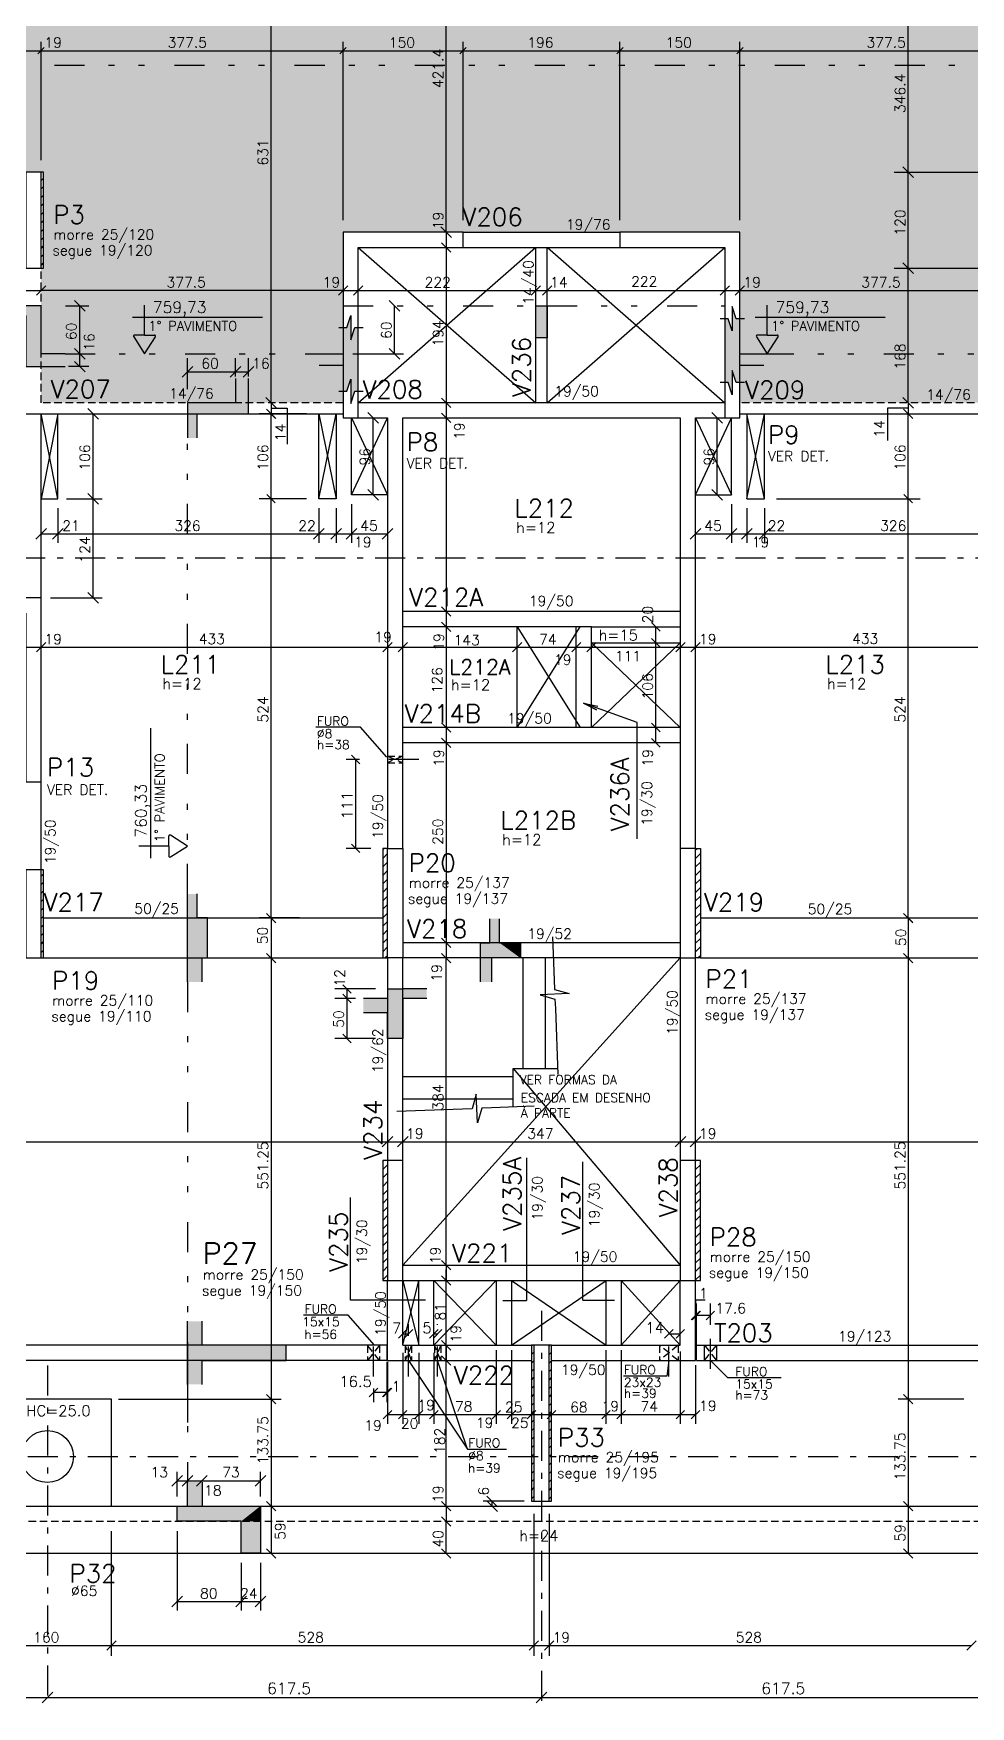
# Model space of a CAD drawing. Extents: x 37249 to 45139, y 0 to 6308.
# Drawn here: x 39263 to 40434, y 2559 to 4650 of the extents above; entities that cross this region are included whole.
import ezdxf

# ---------------------------------------------------------------- set-up
doc = ezdxf.new("R2010")
doc.units = 0
doc.header["$LTSCALE"] = 75
doc.header["$MEASUREMENT"] = 0
for name, pattern in [('ESTILO_TQS_0003', [1, 0.5, -0.2, 0.1, -0.2]), ('ESTILO_TQS_0004', [2, 0.5, -0.4, 0.1, -0.4, 0.1, -0.5]), ('HIDDEN2', [0.1875, 0.125, -0.0625])]:
    doc.linetypes.add(name, pattern=pattern)
doc.layers.get('0').update_dxf_attribs({"color": 3, "linetype": 'CONTINUOUS'})
for name, color, linetype in [('1', 3, 'CONTINUOUS'), ('110', 141, 'CONTINUOUS'), ('200', 1, 'HIDDEN2'), ('204', 1, 'ESTILO_TQS_0003'), ('205', 1, 'ESTILO_TQS_0004'), ('210', 3, 'HIDDEN2'), ('212', 3, 'CONTINUOUS'), ('213', 3, 'CONTINUOUS'), ('216', 3, 'CONTINUOUS'), ('220', 5, 'CONTINUOUS'), ('221', 1, 'CONTINUOUS'), ('222', 6, 'CONTINUOUS'), ('226', 4, 'CONTINUOUS'), ('230', 3, 'CONTINUOUS'), ('231', 1, 'CONTINUOUS'), ('233', 6, 'CONTINUOUS'), ('238', 2, 'CONTINUOUS'), ('249', 1, 'CONTINUOUS'), ('250', 1, 'CONTINUOUS'), ('253', 253, 'CONTINUOUS')]:
    doc.layers.add(name, color=color, linetype=linetype)
doc.styles.get("Standard").update_dxf_attribs({"font": 'ROMANS.SHX'})

# ---------------------------------------------------------------- blocks, each defined once
blk = doc.blocks.new('LINCOR', base_point=(1409650.89484, 444788.130577))
blk.add_lwpolyline([(1409650.89484, 444788.130577), (1409651.228174, 444788.130577), (1409651.39484, 444788.630577), (1409651.39484, 444787.630577), (1409651.561507, 444788.130577), (1409651.89484, 444788.130577)])
blk = doc.blocks.new('_HAA22AC993A-005')
for p, q in [((-1000.232204, 569.54485), (-997.232204, 572.54485)), ((-1000.232204, 558.938249), (-997.232204, 561.938249)), ((-1000.232204, 548.331647), (-997.232204, 551.331647)), ((-1000.232204, 537.725045), (-997.232204, 540.725045)), ((-1000.232204, 527.118443), (-997.232204, 530.118443)), ((-1000.232204, 516.511842), (-997.232204, 519.511842)), ((-1000.232204, 505.90524), (-997.232204, 508.90524)), ((-1000.232204, 495.298638), (-997.232204, 498.298638)), ((-1000.232204, 484.692036), (-997.232204, 487.692036)), ((-1000.232204, 474.085435), (-997.232204, 477.085435)), ((-1000.232204, 463.478833), (-997.232204, 466.478833))]:
    blk.add_line(p, q)
blk = doc.blocks.new('_HAA22AC993A-007')
for p, q in [((-787.732204, -299.828525), (-784.732204, -296.828525)), ((-787.732204, -310.435127), (-784.732204, -307.435127)), ((-787.732204, -321.041728), (-784.732204, -318.041728)), ((-787.732204, -331.64833), (-784.732204, -328.64833)), ((-787.732204, -342.254932), (-784.732204, -339.254932)), ((-787.732204, -352.861534), (-784.732204, -349.861534)), ((-787.732204, -363.468135), (-784.732204, -360.468135)), ((-787.732204, -374.074737), (-784.732204, -371.074737)), ((-787.732204, -384.681339), (-784.732204, -381.681339)), ((-787.732204, -395.28794), (-784.732204, -392.28794))]:
    blk.add_line(p, q)
blk = doc.blocks.new('_HAA22AC993A-009')
for p, q in [((61.767794, -267.036859), (63.684423, -265.12023)), ((61.767794, -277.643461), (67.767794, -271.643461)), ((61.767794, -288.250063), (67.767794, -282.250063)), ((61.767794, -298.856664), (67.767794, -292.856664)), ((61.767794, -309.463266), (67.767794, -303.463266)), ((61.767794, -320.069868), (67.767794, -314.069868)), ((61.767794, -330.67647), (67.767794, -324.67647)), ((61.767794, -341.283071), (67.767794, -335.283071)), ((61.767794, -351.889673), (67.767794, -345.889673)), ((61.767794, -362.496275), (67.767794, -356.496275)), ((61.767794, -373.102876), (67.767794, -367.102876)), ((61.767794, -383.709478), (67.767794, -377.709478)), ((61.767794, -394.31608), (67.767794, -388.31608)), ((64.590177, -402.100298), (67.767794, -398.922682))]:
    blk.add_line(p, q)
blk = doc.blocks.new('_HAA22AC993A-010')
for p, q in [((61.767796, -542.808502), (62.472594, -542.103704)), ((61.767796, -553.415104), (67.767796, -547.415104)), ((61.767796, -564.021705), (67.767796, -558.021705)), ((61.767796, -574.628307), (67.767796, -568.628307)), ((61.767796, -585.234909), (67.767796, -579.234909)), ((61.767796, -595.841511), (67.767796, -589.841511)), ((61.767796, -606.448112), (67.767796, -600.448112)), ((61.767796, -617.054714), (67.767796, -611.054714)), ((61.767796, -627.661316), (67.767796, -621.661316)), ((61.767796, -638.267917), (67.767796, -632.267917)), ((61.767796, -648.874519), (67.767796, -642.874519)), ((61.767796, -659.481121), (67.767796, -653.481121)), ((61.767796, -670.087723), (67.767796, -664.087723)), ((61.767796, -680.694324), (67.767796, -674.694324)), ((61.767796, -691.300926), (67.767796, -685.300926))]:
    blk.add_line(p, q)
blk = doc.blocks.new('_HAA22AC993A-011')
for p, q in [((247.767795, -887.138588), (248.806122, -886.100262)), ((247.767795, -897.74519), (250.767795, -894.74519)), ((247.767795, -908.351792), (250.767795, -905.351792)), ((247.767795, -918.958394), (250.767795, -915.958394)), ((247.767795, -929.564995), (250.767795, -926.564995)), ((247.767795, -940.171597), (250.767795, -937.171597)), ((247.767795, -950.778199), (250.767795, -947.778199)), ((247.767795, -961.384801), (250.767795, -958.384801)), ((247.767795, -971.991402), (250.767795, -968.991402)), ((247.767795, -982.598004), (250.767795, -979.598004)), ((247.767795, -993.204606), (250.767795, -990.204606)), ((247.767795, -1003.811207), (250.767795, -1000.811207)), ((247.767795, -1014.417809), (250.767795, -1011.417809)), ((247.767795, -1025.024411), (250.767795, -1022.024411)), ((247.767795, -1035.631013), (250.767795, -1032.631013)), ((247.767795, -1046.237614), (250.767795, -1043.237614)), ((247.767795, -1056.844216), (250.767795, -1053.844216)), ((247.767795, -1067.450818), (250.767795, -1064.450818)), ((247.767795, -1078.057419), (250.767795, -1075.057419))]:
    blk.add_line(p, q)

msp = doc.modelspace()

# ---------------------------------------------------------------- linework, layer by layer
at = {"layer": '1'}
for p, q in [((39799.5, 4401.1), (39995.5, 4401.1)), ((39799.5, 4382.1), (39995.5, 4382.1)), ((39890.5, 4188.1), (39890.5, 4382.1)), ((39904.5, 4188.1), (39904.5, 4382.1)), ((39890.5, 4188.1), (39668.5, 4188.1)), ((40126.5, 4188.1), (39890.5, 4188.1)), ((39253, 4174.1), (39649.5, 4174.1)), ((39272, 3944.1), (39272, 4174.1)), ((39668.5, 4169.1), (39705, 4169.1)), ((39705, 4169.1), (39705, 3631)), ((39724, 4169.1), (40071, 4169.1)), ((39724, 3631), (39724, 4169.1)), ((40071, 4169.1), (40071, 3631.1)), ((40090, 4169.1), (40126.5, 4169.1)), ((40090, 3631.1), (40090, 4169.1)), ((40145.5, 4174.1), (40542, 4174.1)), ((40071, 3927.1), (39724, 3927.1)), ((39960, 3908.1), (39724, 3908.1)), ((39867, 3782.1), (39867, 3908.1)), ((39941, 3782.1), (39941, 3908.1)), ((39960, 3888.1), (40071, 3888.1)), ((39960, 3782.1), (39724, 3782.1)), ((39960, 3782.1), (39946, 3782.1)), ((40071, 3763.1), (39724, 3763.1)), ((39272, 3604.1), (39272, 3714.1)), ((39275, 3544.1), (39699, 3544.1)), ((40096, 3544.1), (40520, 3544.1)), ((40071, 3513.1), (39724, 3513.1)), ((39275, 3494.1), (39699, 3494.1)), ((39705, 3494.1), (39705, 3241.1)), ((40071, 3494.1), (39724, 3494.1)), ((39724, 3241.1), (39724, 3494.1)), ((40071, 3494.1), (40071, 3241.1)), ((40090, 3241.1), (40090, 3494.1)), ((40096, 3494.1), (40520, 3494.1)), ((39724, 3110.1), (40071, 3110.1)), ((39705, 2991.1), (39705, 3091.1)), ((39724, 3091.1), (40071, 3091.1)), ((39724, 3010.1), (39724, 3091.1)), ((39744, 3010.1), (39744, 3091.1)), ((39763, 3010.1), (39763, 3091.1)), ((39841, 3091.1), (39841, 3010.1)), ((39860, 3091.1), (39860, 3010.1)), ((39978, 3091.1), (39978, 3010.1)), ((39997, 3091.1), (39997, 3010.1)), ((40071, 3010.1), (40071, 3091.1)), ((40090, 2991.1), (40090, 3091.1)), ((39704, 3010.1), (37842, 3010.1)), ((39704, 2991.1), (37842, 2991.1)), ((39704, 3010.1), (39704, 2991.1)), ((39705, 2991.1), (39885, 2991.1)), ((39724, 3010.1), (39885, 3010.1)), ((39910, 3010.1), (40071, 3010.1)), ((39910, 2991.1), (40090, 2991.1)), ((40091, 3010.1), (41933, 3010.1)), ((40091, 2991.1), (40091, 3010.1)), ((40091, 2991.1), (41933, 2991.1)), ((37841, 2809.1), (41954, 2809.1))]:
    msp.add_line(p, q, dxfattribs=at)
at = {"layer": '110'}
for points in [[(37841, 4476.1), (38366.9, 4822.5), (39275, 4476.1)], [(38366.9, 4822.5), (42583.6, 4822.5), (39275, 4476.1)], [(39275, 4476.1), (42583.6, 4822.5), (39275, 4356.1)], [(42583.6, 4822.5), (39649.5, 4401.1), (39275, 4356.1)], [(39649.5, 4401.1), (42583.6, 4822.5), (40520, 4476.1)], [(39649.5, 4401.1), (40520, 4476.1), (40145.5, 4401.1)], [(40145.5, 4401.1), (40520, 4476.1), (40520, 4356.1)], [(39275, 4356.1), (39649.5, 4401.1), (39649.5, 4188.1)], [(40145.5, 4401.1), (40520, 4356.1), (40523, 4188.1)], [(40145.5, 4401.1), (40523, 4188.1), (40145.5, 4188.1)], [(39272, 4356.1), (39275, 4356.1), (39272, 4188.1)], [(39275, 4356.1), (39649.5, 4188.1), (39272, 4188.1)]]:
    msp.add_solid(points, dxfattribs=at)
at = {"layer": '200'}
for p, q in [((39705, 3746.2), (39724, 3738.2)), ((39724, 3746.2), (39705, 3738.2)), ((39695, 3010.1), (39680, 2991.1)), ((39695, 2991.1), (39680.1, 3010.1)), ((39735.2, 3010.1), (39727.2, 2991.1)), ((39735.2, 2991.1), (39727.2, 3010.1)), ((39771.7, 3010.1), (39763.7, 2991.1)), ((39771.7, 2991.1), (39763.7, 3010.1)), ((40068.1, 3010.1), (40045.1, 2991.1)), ((40068.1, 2991.1), (40045.2, 3010.1)), ((40101.1, 2991.1), (40116.1, 3010.1)), ((40101.1, 3010.1), (40116.1, 2991.1))]:
    msp.add_line(p, q, dxfattribs=at)
at = {"layer": '204'}
for p, q in [((37514.8, 3994.1), (42027.2, 3994.1)), ((39897.5, 3053.1), (39897.5, 2558.6)), ((39280, 2984.9), (39280, 2558.6)), ((38280.7, 2871.1), (41524.2, 2871.1))]:
    msp.add_line(p, q, dxfattribs=at)
at = {"layer": '205'}
for p, q in [((38689, 4609.8), (41923.7, 4609.8)), ((39649.5, 4309.1), (39890.5, 4309.1)), ((39904.5, 4309.1), (40126.5, 4309.1)), ((39302, 4249.1), (39649.5, 4249.1)), ((40175.5, 4249.1), (40493, 4249.1)), ((39455.2, 3574.1), (39455.2, 4144.1)), ((39744, 3742.2), (39685, 3742.2)), ((39455.2, 3464.1), (39455.2, 2839.1)), ((39687.5, 2971.1), (39687.5, 3030.1)), ((39731.2, 2971.1), (39731.2, 3016.9)), ((39767.7, 2971.1), (39767.7, 3030.1)), ((40056.7, 2971.1), (40056.7, 3030.1)), ((40108.6, 2980.6), (40108.6, 3020.6)), ((40101.1, 2991.1), (40101.1, 3010.1)), ((40116.1, 3010.1), (40116.1, 2991.1))]:
    msp.add_line(p, q, dxfattribs=at)
at = {"layer": '210'}
for p, q in [((39272, 4188.1), (39272, 4356.1)), ((39649.5, 4188.1), (39272, 4188.1)), ((40523, 4188.1), (40145.5, 4188.1)), ((39705, 3746.2), (39724, 3746.2)), ((39705, 3738.2), (39724, 3738.2)), ((39680, 3010.1), (39680, 2991.1)), ((39695, 3010.1), (39695, 2991.1)), ((39727.2, 3010.1), (39727.2, 2991.1)), ((39735.2, 3010.1), (39735.2, 2991.1)), ((39763.7, 3010.1), (39763.7, 2991.1)), ((39771.7, 3010.1), (39771.7, 2991.1)), ((40045.1, 3010.1), (40045.1, 2991.1)), ((40068.1, 3010.1), (40068.1, 2991.1)), ((37822, 2790.1), (41954, 2790.1))]:
    msp.add_line(p, q, dxfattribs=at)
at = {"layer": '216'}
for p, q in [((39268, 4624), (39276, 4631.9)), ((39645.5, 4624), (39653.5, 4631.9)), ((39795.5, 4624), (39803.5, 4631.9)), ((39991.5, 4624), (39999.5, 4631.9)), ((40141.5, 4624), (40149.5, 4631.9)), ((40362.5, 4469.4), (40349.2, 4482.7)), ((39785.1, 4394.4), (39771.8, 4407.7)), ((39772.6, 4387.9), (39784.3, 4376.2)), ((40362.5, 4349.4), (40349.2, 4362.7)), ((39266.2, 4322.5), (39277.9, 4334.2)), ((39643.7, 4322.5), (39655.4, 4334.2)), ((39662.7, 4322.5), (39674.4, 4334.2)), ((39884.7, 4322.5), (39896.4, 4334.2)), ((39898.7, 4322.5), (39910.4, 4334.2)), ((40120.7, 4322.5), (40132.4, 4334.2)), ((40139.7, 4322.5), (40151.4, 4334.2)), ((39327.2, 4302.5), (39314, 4315.7)), ((39720.5, 4302.5), (39707.2, 4315.7)), ((39327.2, 4242.5), (39314, 4255.7)), ((39720.5, 4242.5), (39707.2, 4255.7)), ((39327.2, 4226.5), (39314, 4239.7)), ((39448.5, 4219.9), (39461.8, 4233.1)), ((39508.5, 4219.9), (39521.8, 4233.1)), ((39524.5, 4219.9), (39537.8, 4233.1)), ((39566.1, 4181.4), (39552.9, 4194.7)), ((39772.6, 4193.9), (39784.3, 4182.2)), ((40362.5, 4181.4), (40349.2, 4194.7)), ((39343.7, 4167.4), (39330.4, 4180.7)), ((39553.7, 4179.9), (39565.3, 4168.2)), ((39564.8, 4168.7), (39554.2, 4179.4)), ((39693.7, 4162.4), (39680.4, 4175.7)), ((39772.6, 4174.9), (39784.3, 4163.2)), ((40123.7, 4162.4), (40110.4, 4175.7)), ((40350, 4179.9), (40361.7, 4168.2)), ((40361.1, 4168.7), (40350.5, 4179.4)), ((39693.7, 4066.4), (39680.4, 4079.7)), ((40123.7, 4066.4), (40110.4, 4079.7)), ((39343.7, 4061.4), (39330.4, 4074.7)), ((39564.8, 4062.8), (39554.2, 4073.4)), ((39564.8, 4062.8), (39554.2, 4073.4)), ((40361.1, 4062.8), (40350.5, 4073.4)), ((40361.1, 4062.8), (40350.5, 4073.4)), ((39265.4, 4017.4), (39278.7, 4030.7)), ((39286.4, 4017.4), (39299.7, 4030.7)), ((39612.4, 4017.4), (39625.7, 4030.7)), ((39634.4, 4017.4), (39647.7, 4030.7)), ((39653.4, 4017.4), (39666.7, 4030.7)), ((39698.4, 4017.4), (39711.7, 4030.7)), ((40083.4, 4017.4), (40096.7, 4030.7)), ((40128.4, 4017.4), (40141.7, 4030.7)), ((40147.4, 4017.4), (40160.7, 4030.7)), ((40169.4, 4017.4), (40182.7, 4030.7)), ((39343.7, 3937.4), (39330.4, 3950.7)), ((39772.6, 3932.9), (39784.3, 3921.2)), ((39772.6, 3913.9), (39784.3, 3902.2)), ((40045.6, 3902.7), (40035, 3913.4)), ((40045.6, 3882.7), (40035, 3893.4)), ((40045.6, 3882.7), (40035, 3893.4)), ((39266.2, 3876.6), (39277.9, 3888.2)), ((39699.2, 3876.6), (39710.9, 3888.2)), ((39718.2, 3876.6), (39729.9, 3888.2)), ((39861.2, 3876.6), (39872.9, 3888.2)), ((39935.2, 3876.6), (39946.8, 3888.2)), ((39954.2, 3876.6), (39965.8, 3888.2)), ((40065.2, 3876.6), (40076.9, 3888.2)), ((40084.2, 3876.6), (40095.9, 3888.2)), ((39772.6, 3787.9), (39784.3, 3776.2)), ((40045.6, 3776.7), (40035, 3787.4)), ((40045.6, 3776.7), (40035, 3787.4)), ((39772.6, 3768.9), (39784.3, 3757.2)), ((40045.6, 3757.7), (40035, 3768.4)), ((39670.6, 3736.9), (39660, 3747.5)), ((39670.6, 3625.8), (39660, 3636.4)), ((39553.7, 3549.9), (39565.3, 3538.2)), ((39564.8, 3538.8), (39554.2, 3549.4)), ((40350, 3549.9), (40361.7, 3538.2)), ((40361.1, 3538.8), (40350.5, 3549.4)), ((39772.6, 3518.9), (39784.3, 3507.2)), ((39553.7, 3499.9), (39565.3, 3488.2)), ((39772.6, 3499.9), (39784.3, 3488.2)), ((40350, 3499.9), (40361.7, 3488.2)), ((39649, 3460.7), (39659.6, 3450.1)), ((39649, 3448.7), (39659.6, 3438.1)), ((39649, 3448.7), (39659.6, 3438.1)), ((39649, 3398.7), (39659.6, 3388.1)), ((39698.4, 3257.9), (39711.7, 3271.1)), ((39717.4, 3257.9), (39730.7, 3271.1)), ((40064.4, 3257.9), (40077.7, 3271.1)), ((40083.4, 3257.9), (40096.7, 3271.1)), ((39772.6, 3115.9), (39784.3, 3104.2)), ((39772.6, 3096.9), (39784.3, 3085.2)), ((40084.7, 3042.1), (40095.3, 3052.7)), ((40085.7, 3042.1), (40096.3, 3052.7)), ((40096.3, 3052.7), (40085.7, 3042.1)), ((40113.9, 3052.7), (40103.3, 3042.1)), ((39718.7, 3019.1), (39729.3, 3029.7)), ((39725.9, 3019.1), (39736.5, 3029.7)), ((39757.7, 3019.1), (39768.3, 3029.7)), ((39762.4, 3019.1), (39773, 3029.7)), ((39772.6, 3015.9), (39784.3, 3004.2)), ((40051.4, 3019.1), (40062, 3029.7)), ((40065.7, 3019.1), (40076.3, 3029.7)), ((39772.6, 2996.9), (39784.3, 2985.2)), ((39553.7, 2948.6), (39565.3, 2937)), ((39692.8, 2956.4), (39682.2, 2945.8)), ((39698.7, 2945.8), (39709.3, 2956.4)), ((39709.3, 2956.4), (39698.7, 2945.8)), ((39699.7, 2945.8), (39710.3, 2956.4)), ((40350, 2948.6), (40361.7, 2937)), ((39699.7, 2918.1), (39710.3, 2928.7)), ((39718.7, 2918.1), (39729.3, 2928.7)), ((39738.7, 2918.1), (39749.3, 2928.7)), ((39757.7, 2918.1), (39768.3, 2928.7)), ((39835.7, 2918.1), (39846.3, 2928.7)), ((39854.7, 2918.1), (39865.3, 2928.7)), ((39879.7, 2918.1), (39890.3, 2928.7)), ((39904.7, 2918.1), (39915.3, 2928.7)), ((39972.7, 2918.1), (39983.3, 2928.7)), ((39991.7, 2918.1), (40002.3, 2928.7)), ((40065.7, 2918.1), (40076.3, 2928.7)), ((40084.7, 2918.1), (40095.3, 2928.7)), ((39435.5, 2834.2), (39448.8, 2847.4)), ((39448.5, 2834.2), (39461.8, 2847.4)), ((39466.5, 2834.2), (39479.8, 2847.4)), ((39539.5, 2834.2), (39552.8, 2847.4)), ((39553.7, 2814.9), (39565.3, 2803.2)), ((39772.6, 2814.9), (39784.3, 2803.2)), ((39842.4, 2808.4), (39829.2, 2821.7)), ((39842.4, 2802.4), (39829.2, 2815.7)), ((40350, 2814.9), (40361.7, 2803.2)), ((39772.6, 2795.9), (39784.3, 2784.2)), ((39553.7, 2755.9), (39565.3, 2744.2)), ((39772.6, 2755.9), (39784.3, 2744.2)), ((40350, 2755.9), (40361.7, 2744.2)), ((39435.5, 2683.2), (39448.8, 2696.4)), ((39515.5, 2683.2), (39528.8, 2696.4)), ((39552.8, 2696.4), (39539.5, 2683.2)), ((39354.2, 2629), (39365.9, 2640.7)), ((39882.2, 2629), (39893.9, 2640.7)), ((39901.2, 2629), (39912.9, 2640.7)), ((40429.2, 2629), (40440.9, 2640.7)), ((39273.4, 2563.3), (39286.7, 2576.5)), ((39890.9, 2563.3), (39904.2, 2576.5))]:
    msp.add_line(p, q, dxfattribs=at)
at = {"layer": '220'}
for p, q in [((39619.5, 4249.1), (39649.5, 4249.1)), ((40145.5, 4249.1), (40175.5, 4249.1)), ((39619.5, 4235.1), (39649.5, 4235.1)), ((40145.5, 4235.1), (40175.5, 4235.1)), ((39455.2, 3464.1), (39455.2, 3574.1)), ((39467.2, 3544.1), (39467.2, 3574.1)), ((39480.2, 3544.1), (39467.2, 3544.1)), ((39480.2, 3494.1), (39480.2, 3544.1)), ((39833.1, 3513.1), (39833.1, 3543.1)), ((39845.1, 3513.1), (39845.1, 3543.1)), ((39821.1, 3464.1), (39821.1, 3513.1)), ((39821.1, 3513.1), (39833.1, 3513.1)), ((39845.1, 3513.1), (39871.1, 3513.1)), ((39871.1, 3513.1), (39871.1, 3494.1)), ((39473.2, 3464.1), (39473.2, 3494.1)), ((39473.2, 3494.1), (39480.2, 3494.1)), ((39871.1, 3494.1), (39835.1, 3494.1)), ((39835.1, 3494.1), (39835.1, 3464.1)), ((39473.2, 3464.1), (39473.2, 3464.1)), ((39705, 3455.4), (39724, 3455.4)), ((39705, 3455.4), (39705, 3443.4)), ((39754, 3455.4), (39724, 3455.4)), ((39705, 3443.4), (39675, 3443.4)), ((39724, 3443.4), (39724, 3393.4)), ((39754, 3443.4), (39724, 3443.4)), ((39705, 3425.4), (39675, 3425.4)), ((39705, 3393.4), (39705, 3425.4)), ((39724, 3393.4), (39705, 3393.4)), ((39455.2, 2961.1), (39455.2, 3040.1))]:
    msp.add_line(p, q, dxfattribs=at)
for points in [[(39302, 4249.1), (39272, 4249.1), (39272, 4309.1), (39223, 4309.1)], [(39890.5, 4309.1), (39904.5, 4309.1), (39904.5, 4269.1), (39890.5, 4269.1), (39890.5, 4309.1)], [(39223, 4297.1), (39253, 4297.1), (39253, 4233.1), (39302, 4233.1)], [(39515.2, 4218.1), (39515.2, 4188.1), (39455.2, 4188.1), (39455.2, 4144.1)], [(39467.2, 4144.1), (39467.2, 4174.1), (39531.2, 4174.1), (39531.2, 4218.1)], [(39473.2, 2961.1), (39473.2, 2991.1), (39578.2, 2991.1), (39578.2, 3010.1), (39473.2, 3010.1), (39473.2, 3040.1)], [(39473.2, 2839.1), (39473.2, 2809.1), (39546.2, 2809.1), (39546.2, 2790.1), (39546.2, 2790.1), (39546.2, 2750.1), (39522.2, 2750.1), (39522.2, 2790.1), (39442.2, 2790.1), (39442.2, 2809.1), (39455.2, 2809.1), (39455.2, 2839.1)]]:
    msp.add_lwpolyline(points, dxfattribs=at)
at = {"layer": '221'}
for p, q in [((39867, 3782.1), (39946, 3908.1)), ((39867, 3908.1), (39946, 3782.1)), ((39960, 3782.1), (40071, 3888.1)), ((39960, 3888.1), (40071, 3782.1))]:
    msp.add_line(p, q, dxfattribs=at)
at = {"layer": '222'}
for points in [[(39253, 4356.1), (39272, 4356.1), (39272, 4476.1), (39253, 4476.1), (39253, 4356.1)], [(39272, 4356.1), (39275, 4356.1), (39275, 4476.1), (39272, 4476.1)], [(39649.5, 4169.1), (39668.5, 4169.1), (39668.5, 4382.1), (39799.5, 4382.1), (39799.5, 4401.1), (39649.5, 4401.1), (39649.5, 4169.1)], [(40145.5, 4169.1), (40145.5, 4401.1), (39995.5, 4401.1), (39995.5, 4382.1), (40126.5, 4382.1), (40126.5, 4169.1), (40145.5, 4169.1)], [(39272, 3714.1), (39272, 3944.1), (39122, 3944.1), (39122, 3925.1), (39253, 3925.1), (39253, 3714.1), (39272, 3714.1)], [(39705, 3631), (39699, 3631.1), (39699, 3494.1), (39705, 3494.1)], [(39705, 3494.1), (39705, 3631), (39724, 3631), (39724, 3494.1), (39705, 3494.1)], [(40071, 3494.1), (40090, 3494.1), (40090, 3631.1), (40071, 3631.1), (40071, 3494.1)], [(40090, 3631.1), (40096, 3631.1), (40096, 3494.1), (40090, 3494.1)], [(39253, 3494.1), (39272, 3494.1), (39272, 3604.1), (39253, 3604.1), (39253, 3494.1)], [(39272, 3494.1), (39275, 3494.1), (39275, 3604.1), (39272, 3604.1)], [(39705, 3241.1), (39699, 3241.1), (39699, 3091.1), (39705, 3091.1)], [(39705, 3091.1), (39724, 3091.1), (39724, 3241.1), (39705, 3241.1), (39705, 3091.1)], [(40071, 3091.1), (40090, 3091.1), (40090, 3241.1), (40071, 3241.1), (40071, 3091.1)], [(40090, 3091.1), (40096, 3091.1), (40096, 3241.1), (40090, 3241.1)], [(39888, 3010.1), (39885, 3010.1), (39885, 2815.1), (39888, 2815.1)], [(39888, 2815.1), (39907, 2815.1), (39907, 3010.1), (39888, 3010.1), (39888, 2815.1)], [(39907, 2815.1), (39910, 2815.1), (39910, 3010.1), (39907, 3010.1)]]:
    msp.add_lwpolyline(points, dxfattribs=at)
msp.add_circle((39280, 2871.1), 32.5, dxfattribs=at)
at = {"layer": '230'}
for p, q in [((39293, 4068.1), (39293, 4174.1)), ((39619, 4068.1), (39619, 4174.1)), ((39641, 4174.1), (39641, 4068.1)), ((39660, 4073.1), (39660, 4169.1)), ((40135, 4073.1), (40135, 4169.1)), ((40154, 4174.1), (40154, 4068.1)), ((40176, 4068.1), (40176, 4174.1)), ((39272, 4068.1), (39293, 4068.1)), ((39641, 4068.1), (39619, 4068.1)), ((39705, 4073.1), (39660, 4073.1)), ((40090, 4073.1), (40135, 4073.1)), ((40154, 4068.1), (40176, 4068.1)), ((39874, 3494), (39874, 3356.1)), ((39902, 3494), (39902, 3356.1)), ((39724, 3346.1), (39862, 3346.1)), ((39862, 3356.1), (39917.6, 3356.1)), ((39862, 3307.9), (39862, 3356.1)), ((39724, 3318.1), (39862, 3318.1)), ((39360, 2942.8), (39200, 2942.8)), ((39360, 2808.9), (39360, 2942.8)), ((37782, 2750.1), (42608.5, 2750.1))]:
    msp.add_line(p, q, dxfattribs=at)
msp.add_lwpolyline([(39960, 3782.1), (39960, 3908.1), (40071, 3908.1), (40071, 3782.1), (39960, 3782.1)], dxfattribs=at)
at = {"layer": '231'}
for p, q in [((39401.3, 4272.6), (39401.3, 4310.1)), ((40179.6, 4272.6), (40179.6, 4310.1)), ((39386.3, 4295.1), (39548.7, 4295.1)), ((40164.6, 4295.1), (40327, 4295.1)), ((39387.8, 4270.5), (39401.3, 4249.1)), ((39401.3, 4272.6), (39388.9, 4272.6)), ((39401.3, 4272.6), (39413.7, 4272.6)), ((39401.3, 4249.1), (39414.9, 4270.5)), ((40166, 4270.5), (40179.6, 4249.1)), ((40179.6, 4272.6), (40167.2, 4272.6)), ((40179.6, 4272.6), (40192, 4272.6)), ((40179.6, 4249.1), (40193.2, 4270.5)), ((39409.2, 3619), (39409.2, 3781.5)), ((39431.7, 3634), (39431.7, 3646.4)), ((39455.2, 3634), (39433.8, 3647.6)), ((39431.7, 3634), (39394.2, 3634)), ((39431.7, 3634), (39431.7, 3621.6)), ((39433.8, 3620.5), (39455.2, 3634))]:
    msp.add_line(p, q, dxfattribs=at)
for centre, start, end in [((39388.9, 4271.2), 90, 212.377), ((39413.7, 4271.2), 327.6277, 90), ((40167.2, 4271.2), 90, 212.377), ((40192, 4271.2), 327.6277, 90), ((39433, 3646.4), 57.6277, 180), ((39433, 3621.6), 180, 302.377)]:
    msp.add_arc(centre, 1.36, start, end, dxfattribs=at)
at = {"layer": '249'}
for p, q in [((39668.5, 4188.1), (39890, 4382.1)), ((39668.5, 4382.1), (39890.5, 4188.1)), ((39904.5, 4188.1), (40126.5, 4382.1)), ((39905, 4382.1), (40126.5, 4188.1)), ((39293, 4068.1), (39272, 4174.1)), ((39293, 4174.1), (39272, 4068.1)), ((39619, 4068.1), (39641, 4174.1)), ((39619, 4174.1), (39641, 4068.1)), ((39660, 4073.1), (39705, 4169.1)), ((39660, 4169.1), (39705, 4073.1)), ((40090, 4073.1), (40135, 4169.1)), ((40090, 4169.1), (40135, 4073.1)), ((40176, 4068.1), (40154, 4174.1)), ((40154, 4068.1), (40176, 4174.1)), ((39724, 3110.1), (40071, 3494.1)), ((39862, 3356.1), (40071, 3110.1)), ((39724, 3010.1), (39744, 3091.1)), ((39724, 3091.1), (39744, 3010.1)), ((39763, 3010.1), (39841, 3091.1)), ((39763, 3091.1), (39841, 3010.1)), ((39860, 3010.1), (39978.5, 3091.1)), ((39860, 3091.1), (39978.5, 3010.1)), ((39997, 3010.1), (40071, 3091.1)), ((39997, 3091.1), (40071, 3010.1))]:
    msp.add_line(p, q, dxfattribs=at)
for points in [[(40017.2, 3642.9), (40017.2, 3788.4), (39949.8, 3812.7), (39966.4, 3804.1), (39949.8, 3812.7), (39968.1, 3808.7)], [(39911.1, 3520.6), (39913.2, 3466.9), (39913.7, 3454.9), (39932, 3449.6), (39895.9, 3448.1), (39914.2, 3442.8), (39914.8, 3430.8), (39917.9, 3348.6)], [(39888.5, 3309), (39834.8, 3306.9), (39822.8, 3306.4), (39817.6, 3288.1), (39816, 3324.1), (39810.8, 3305.8), (39798.8, 3305.3), (39716.5, 3302.2)]]:
    msp.add_lwpolyline(points, dxfattribs=at)
at = {"layer": '250'}
for p, q in [((39559.5, 4188.1), (39559.5, 4819.1)), ((39778.4, 4401.1), (39778.4, 4822.5)), ((40355.8, 4476.1), (40355.8, 4822.5)), ((39253, 4628), (39272, 4628)), ((39272, 4491.1), (39272, 4639.2)), ((39272, 4628), (39649.5, 4628)), ((39649.5, 4416.1), (39649.5, 4639.2)), ((39649.5, 4628), (39799.5, 4628)), ((39799.5, 4416.1), (39799.5, 4639.2)), ((39799.5, 4628), (39995.5, 4628)), ((39995.5, 4416.1), (39995.5, 4639.2)), ((39995.5, 4628), (40145.5, 4628)), ((40145.5, 4416.1), (40145.5, 4639.2)), ((40145.5, 4628), (40523, 4628)), ((40338.2, 4476.1), (40510.1, 4476.1)), ((40355.8, 4188.1), (40355.8, 4476.1)), ((39778.4, 4401.1), (39778.4, 4382.1)), ((39778.4, 4382.1), (39778.4, 4188.1)), ((40338.2, 4356.1), (40510.1, 4356.1)), ((39253, 4328.4), (39272, 4328.4)), ((39649.5, 4328.4), (39272, 4328.4)), ((39649.5, 4328.4), (39668.5, 4328.4)), ((39668.5, 4328.4), (39890.5, 4328.4)), ((39890.5, 4328.4), (39904.5, 4328.4)), ((39904.5, 4328.4), (40126.5, 4328.4)), ((40126.5, 4328.4), (40145.5, 4328.4)), ((40145.5, 4328.4), (40523, 4328.4)), ((39302.6, 4309.1), (39331.8, 4309.1)), ((39320.6, 4249.1), (39320.6, 4309.1)), ((39713.8, 4249.1), (39713.8, 4309.1)), ((39320.6, 4233.1), (39320.6, 4249.1)), ((39661.5, 4249.1), (39725.1, 4249.1)), ((39331.8, 4233.1), (39306.3, 4233.1)), ((39455.2, 4205.1), (39455.2, 4243.7)), ((39455.2, 4226.5), (39515.2, 4226.5)), ((39515.2, 4220.7), (39515.2, 4243.7)), ((39515.2, 4226.5), (39531.2, 4226.5)), ((39531.2, 4220.7), (39531.2, 4243.7)), ((39559.5, 4188.1), (39559.5, 4174.1)), ((39778.4, 4188.1), (39778.4, 4169.1)), ((40355.8, 4188.1), (40355.8, 4174.1)), ((39337, 4068.1), (39337, 4174.1)), ((39604, 4174.1), (39544.5, 4174.1)), ((39559.5, 4068.1), (39559.5, 4174.1)), ((39687, 4073.1), (39687, 4169.1)), ((39778.4, 4169.1), (39778.4, 3513.1)), ((40117, 4073.1), (40117, 4169.1)), ((40191, 4174.1), (40370.8, 4174.1)), ((40355.8, 4068.1), (40355.8, 4174.1)), ((39304, 4068.1), (39348.3, 4068.1)), ((39337, 3944.1), (39337, 4068.1)), ((39604, 4068.1), (39544.5, 4068.1)), ((39604, 4068.1), (39544.5, 4068.1)), ((39559.5, 3544.1), (39559.5, 4068.1)), ((39660, 4061.1), (39660, 4012.8)), ((40135, 4061.1), (40135, 4012.8)), ((40191, 4068.1), (40370.8, 4068.1)), ((40191, 4068.1), (40370.8, 4068.1)), ((40355.8, 3544.1), (40355.8, 4068.1)), ((39293, 4056.1), (39293, 4012.8)), ((39619, 4056.1), (39619, 4012.8)), ((39641, 4056.1), (39641, 4012.8)), ((40154, 4056.1), (40154, 4012.8)), ((40176, 4056.1), (40176, 4012.8)), ((39272, 4024.1), (39293, 4024.1)), ((39293, 4024.1), (39619, 4024.1)), ((39619, 4024.1), (39641, 4024.1)), ((39641, 4024.1), (39660, 4024.1)), ((39660, 4024.1), (39705, 4024.1)), ((40090, 4024.1), (40135, 4024.1)), ((40135, 4024.1), (40154, 4024.1)), ((40154, 4024.1), (40176, 4024.1)), ((40176, 4024.1), (40502, 4024.1)), ((39284, 3944.1), (39348.3, 3944.1)), ((39778.4, 3927.1), (39778.4, 3908.1)), ((40040.3, 3888.1), (40040.3, 3908.1)), ((39253, 3882.4), (39272, 3882.4)), ((39272, 3882.4), (39705, 3882.4)), ((39705, 3882.4), (39724, 3882.4)), ((39724, 3882.4), (40071, 3882.4)), ((40040.3, 3782.1), (40040.3, 3888.1)), ((40071, 3882.4), (40090, 3882.4)), ((40090, 3882.4), (40523, 3882.4)), ((39778.4, 3782.1), (39778.4, 3763.1)), ((40040.3, 3763.1), (40040.3, 3782.1)), ((39670, 3742.2), (39653.3, 3742.2)), ((39665.3, 3631.1), (39665.3, 3742.2)), ((39684, 3631.1), (39653.3, 3631.1)), ((39595.2, 3544.1), (39544.5, 3544.1)), ((39559.5, 3544.1), (39559.5, 3494.1)), ((40323, 3544.1), (40370.8, 3544.1)), ((40355.8, 3544.1), (40355.8, 3494.1)), ((39778.4, 3513.1), (39778.4, 3494.1)), ((39559.5, 3494.1), (39559.5, 2942.8)), ((39778.4, 3218.1), (39778.4, 3494.1)), ((40355.8, 3494.1), (40355.8, 2943)), ((39690, 3455.4), (39639.3, 3455.4)), ((39654.3, 3455.4), (39654.3, 3443.4)), ((39665, 3443.4), (39639.3, 3443.4)), ((39660, 3443.4), (39639.3, 3443.4)), ((39654.3, 3443.4), (39654.3, 3393.4)), ((39690, 3393.4), (39639.3, 3393.4)), ((37841, 3264.5), (39705, 3264.5)), ((39705, 3264.5), (39724, 3264.5)), ((39724, 3264.5), (40071, 3264.5)), ((40071, 3264.5), (40090, 3264.5)), ((40090, 3264.5), (41954, 3264.5)), ((39879.2, 3066.1), (39879.2, 3244.2)), ((39949.2, 3066.3), (39949.2, 3239.5)), ((39778.4, 3110.1), (39778.4, 3218.1)), ((39658.8, 3066.3), (39658.8, 3194.7)), ((39778.4, 3110.1), (39778.4, 3091.1)), ((39778.4, 3010.1), (39778.4, 3104.6)), ((39752.6, 3066.3), (39658.8, 3066.3)), ((39849.3, 3066.1), (39878.7, 3066.1)), ((39949.2, 3066.3), (39988.7, 3066.3)), ((40090, 3006.1), (40090, 3058.7)), ((40091, 3054), (40091, 3062.4)), ((40091, 3006.1), (40091, 3058.7)), ((40108.6, 3035.6), (40108.6, 3062.4)), ((39724, 3032.8), (39724, 3036.4)), ((39731.2, 3021.7), (39731.2, 3036.4)), ((39763, 3035.7), (39763, 3036.4)), ((39767.7, 3035.5), (39767.7, 3036.4)), ((40090, 3047.4), (40091, 3047.4)), ((40108.6, 3047.4), (40091, 3047.4)), ((39724, 3024.4), (39731.2, 3024.4)), ((39763, 3024.4), (39767.7, 3024.4)), ((40056.7, 3024.4), (40071, 3024.4)), ((39724, 3000.6), (39724, 2912.1)), ((39731.2, 2991.1), (39805, 2880.2)), ((39744, 3000.6), (39744, 2912.1)), ((39763, 3000.6), (39763, 2912.1)), ((39805, 2880.2), (39767.7, 2991.1)), ((39778.4, 3010.1), (39778.4, 2991.1)), ((39778.4, 2809.1), (39778.4, 3009.1)), ((39841, 3004.1), (39841, 2912.1)), ((39860, 3004.1), (39860, 2912.1)), ((39978, 3004.1), (39978, 2912.1)), ((39997, 3004.1), (39997, 2912.1)), ((40056.7, 2991.1), (40054.2, 2971.4)), ((40071, 3002.4), (40071, 2912.1)), ((39455.2, 2976.1), (39455.2, 2913.5)), ((39455.2, 2976.1), (39455.2, 2943.4)), ((39704, 2989.6), (39704, 2939.9)), ((39704, 2976.1), (39704, 2939.1)), ((39705, 2989.6), (39705, 2912.1)), ((39705, 2976.1), (39705, 2939.9)), ((40054.2, 2971.4), (39999.8, 2971.4)), ((40090, 2985.1), (40090, 2912.1)), ((39687.5, 2956.1), (39687.5, 2939.1)), ((39704, 2951.1), (39687.5, 2951.1)), ((39704, 2951.1), (39705, 2951.1)), ((39368.8, 2942.8), (39572.2, 2942.8)), ((39559.5, 2942.8), (39559.5, 2809.1)), ((40425.3, 2942.8), (40343.1, 2942.8)), ((40355.8, 2942.8), (40355.8, 2809.1)), ((39705, 2923.4), (39724, 2923.4)), ((39724, 2923.4), (39744, 2923.4)), ((39744, 2923.4), (39841, 2923.4)), ((39841, 2923.4), (39861, 2923.4)), ((39860, 2923.4), (39976.5, 2923.4)), ((39978, 2923.4), (39997, 2923.4)), ((39997, 2923.4), (40071, 2923.4)), ((40071, 2923.4), (40090, 2923.4)), ((39805, 2880.2), (39853.6, 2880.2)), ((39442.2, 2821.1), (39442.2, 2852)), ((39546.2, 2821.1), (39546.2, 2852)), ((39442.2, 2840.8), (39455.2, 2840.8)), ((39455.2, 2840.8), (39473.2, 2840.8)), ((39473.2, 2840.8), (39546.2, 2840.8)), ((39559.5, 2809.1), (39559.5, 2750.1)), ((39778.4, 2809.1), (39778.4, 2790.1)), ((39876, 2815.1), (39824.6, 2815.1)), ((39835.8, 2809.1), (39835.8, 2815.1)), ((40355.8, 2809.1), (40355.8, 2750.1)), ((39778.4, 2750.1), (39778.4, 2790.1)), ((39888, 2799.5), (39888, 2622.1)), ((39907, 2799.5), (39907, 2622.1)), ((39360, 2622.1), (39360, 2777.6)), ((39442.2, 2778), (39442.2, 2678.5)), ((39522.2, 2738.1), (39522.2, 2678.5)), ((39546.2, 2738.1), (39546.2, 2678.5)), ((39441.2, 2689.8), (39522.2, 2689.8)), ((39522.2, 2689.8), (39546.2, 2689.8)), ((39200, 2634.9), (39360, 2634.9)), ((39360, 2634.9), (39888, 2634.9)), ((39888, 2634.9), (39907, 2634.9)), ((39907, 2634.9), (40435, 2634.9)), ((38425, 2569.9), (39280, 2569.9)), ((39280, 2569.9), (39897.5, 2569.9)), ((39897.5, 2569.9), (40515, 2569.9))]:
    msp.add_line(p, q, dxfattribs=at)
for points in [[(39559.5, 4181.1), (39579.5, 4181.1), (39579.5, 4136.3)], [(40355.8, 4181.1), (40329.9, 4181.1), (40329.9, 4141)], [(39704, 3744.9), (39671.1, 3782.4), (39615.4, 3782.4)], [(40090.5, 3047.4), (40090.5, 3067.1), (40102, 3067.1)], [(39688.7, 3010.1), (39655.7, 3047.6), (39600, 3047.6)], [(40108.6, 2991.1), (40129.8, 2969.9), (40197, 2969.9)]]:
    msp.add_lwpolyline(points, dxfattribs=at)
at = {"layer": '253'}
for points in [[(39253, 4297.1), (39272, 4309.1), (39223, 4309.1)], [(39253, 4297.1), (39272, 4249.1), (39272, 4309.1)], [(39904.5, 4309.1), (39890.5, 4309.1), (39890.5, 4269.1)], [(39904.5, 4309.1), (39890.5, 4269.1), (39904.5, 4269.1)], [(39904.5, 4309.1), (39904.5, 4269.1), (39904.5, 4309.1)], [(40135.8, 4277.7), (40135.8, 4308.1), (40140.8, 4292.9)], [(39253, 4297.1), (39253, 4233.1), (39272, 4249.1)], [(39654.2, 4281.9), (39659.3, 4217.6), (39659.3, 4297.1)], [(39659.3, 4297.1), (39659.3, 4266.7), (39659.3, 4217.6)], [(40126.5, 4213.3), (40126.5, 4292.9), (40130.7, 4213.3)], [(40126.5, 4292.9), (40130.7, 4292.9), (40130.7, 4213.3)], [(40130.7, 4292.9), (40135.8, 4277.7), (40130.7, 4213.3)], [(40135.8, 4277.7), (40140.8, 4292.9), (40135.8, 4228.6)], [(40135.8, 4228.6), (40140.8, 4292.9), (40140.8, 4213.3)], [(40140.8, 4292.9), (40145.5, 4292.9), (40140.8, 4213.3)], [(40140.8, 4213.3), (40145.5, 4292.9), (40145.5, 4213.3)], [(40145.5, 4292.9), (40145.5, 4249.1), (40145.5, 4213.3)], [(39654.2, 4281.9), (39649.5, 4281.9), (39654.2, 4202.3)], [(39649.5, 4281.9), (39649.5, 4249.1), (39654.2, 4202.3)], [(39654.2, 4281.9), (39654.2, 4202.3), (39659.3, 4217.6)], [(39664.3, 4202.3), (39664.3, 4281.9), (39659.3, 4266.7)], [(39664.3, 4202.3), (39659.3, 4266.7), (39659.3, 4217.6)], [(39668.5, 4202.3), (39664.3, 4281.9), (39664.3, 4202.3)], [(39668.5, 4202.3), (39668.5, 4281.9), (39664.3, 4281.9)], [(40135.8, 4277.7), (40135.8, 4198.1), (40130.7, 4213.3)], [(40135.8, 4198.1), (40135.8, 4277.7), (40135.8, 4228.6)], [(39272, 4249.1), (39253, 4233.1), (39302, 4233.1)], [(39272, 4249.1), (39302, 4233.1), (39302, 4249.1)], [(39649.5, 4249.1), (39619.5, 4249.1), (39649.5, 4235.1)], [(39649.5, 4235.1), (39619.5, 4249.1), (39619.5, 4235.1)], [(39654.2, 4202.3), (39649.5, 4249.1), (39649.5, 4235.1)], [(40145.5, 4213.3), (40145.5, 4249.1), (40145.5, 4235.1)], [(40145.5, 4249.1), (40175.5, 4249.1), (40145.5, 4235.1)], [(40145.5, 4235.1), (40175.5, 4249.1), (40175.5, 4235.1)], [(39654.2, 4202.3), (39649.5, 4235.1), (39649.5, 4202.3)], [(39515.2, 4188.1), (39531.2, 4174.1), (39515.2, 4218.1)], [(39531.2, 4174.1), (39531.2, 4218.1), (39515.2, 4218.1)], [(39664.3, 4202.3), (39659.3, 4217.6), (39659.3, 4187.1)], [(39455.2, 4144.1), (39467.2, 4144.1), (39455.2, 4188.1)], [(39467.2, 4144.1), (39467.2, 4174.1), (39455.2, 4188.1)], [(39455.2, 4188.1), (39467.2, 4174.1), (39515.2, 4188.1)], [(39467.2, 4174.1), (39531.2, 4174.1), (39515.2, 4188.1)], [(39467.2, 3544.1), (39455.2, 3464.1), (39467.2, 3574.1)], [(39467.2, 3574.1), (39455.2, 3464.1), (39455.2, 3574.1)], [(39467.2, 3544.1), (39473.2, 3464.1), (39455.2, 3464.1)], [(39467.2, 3544.1), (39480.2, 3544.1), (39473.2, 3494.1)], [(39467.2, 3544.1), (39473.2, 3494.1), (39473.2, 3464.1)], [(39473.2, 3494.1), (39480.2, 3544.1), (39480.2, 3494.1)], [(39835.1, 3494.1), (39833.1, 3513.1), (39845.1, 3543.1)], [(39845.1, 3543.1), (39833.1, 3513.1), (39833.1, 3543.1)], [(39845.1, 3513.1), (39835.1, 3494.1), (39845.1, 3543.1)], [(39835.1, 3464.1), (39821.1, 3464.1), (39833.1, 3513.1)], [(39821.1, 3464.1), (39821.1, 3513.1), (39833.1, 3513.1)], [(39835.1, 3494.1), (39835.1, 3464.1), (39833.1, 3513.1)], [(39871.1, 3494.1), (39835.1, 3494.1), (39845.1, 3513.1)], [(39871.1, 3513.1), (39871.1, 3494.1), (39845.1, 3513.1)], [(39705, 3443.4), (39724, 3443.4), (39754, 3455.4)], [(39705, 3443.4), (39754, 3455.4), (39705, 3455.4)], [(39754, 3455.4), (39724, 3443.4), (39754, 3443.4)], [(39705, 3443.4), (39675, 3443.4), (39705, 3425.4)], [(39705, 3425.4), (39675, 3443.4), (39675, 3425.4)], [(39705, 3443.4), (39705, 3425.4), (39724, 3393.4)], [(39705, 3443.4), (39724, 3393.4), (39724, 3443.4)], [(39724, 3393.4), (39705, 3425.4), (39705, 3393.4)], [(39455.2, 3040.1), (39473.2, 2961.1), (39473.2, 3040.1)], [(39455.2, 3040.1), (39455.2, 2961.1), (39473.2, 2961.1)], [(39473.2, 2961.1), (39473.2, 2991.1), (39473.2, 3040.1)], [(39473.2, 3040.1), (39473.2, 2991.1), (39473.2, 3010.1)], [(39473.2, 2991.1), (39578.2, 2991.1), (39473.2, 3010.1)], [(39473.2, 3010.1), (39578.2, 2991.1), (39578.2, 3010.1)], [(39473.2, 2839.1), (39455.2, 2839.1), (39473.2, 2809.1)], [(39455.2, 2839.1), (39455.2, 2809.1), (39473.2, 2809.1)], [(39455.2, 2809.1), (39442.2, 2809.1), (39522.2, 2790.1)], [(39522.2, 2790.1), (39442.2, 2809.1), (39442.2, 2790.1)], [(39473.2, 2809.1), (39455.2, 2809.1), (39522.2, 2790.1)], [(39522.2, 2790.1), (39546.2, 2809.1), (39473.2, 2809.1)], [(39546.2, 2790.1), (39546.2, 2809.1), (39522.2, 2790.1)], [(39546.2, 2790.1), (39546.2, 2809.1), (39546.2, 2790.1)], [(39546.2, 2750.1), (39522.2, 2790.1), (39522.2, 2750.1)], [(39546.2, 2790.1), (39522.2, 2790.1), (39546.2, 2750.1)]]:
    msp.add_solid(points, dxfattribs=at)

# ---------------------------------------------------------------- block references
at = {"layer": '221'}
for name, p in [('_HAA22AC993A-005', (40272.3, 3896.2)), ('_HAA22AC993A-009', (39637.3, 3896.2)), ('_HAA22AC993A-009', (40028.3, 3896.2)), ('_HAA22AC993A-007', (40059.8, 3896.2)), ('_HAA22AC993A-010', (39637.3, 3783.2)), ('_HAA22AC993A-010', (40028.3, 3783.2)), ('_HAA22AC993A-011', (39637.3, 3896.2)), ('_HAA22AC993A-011', (39659.3, 3896.2))]:
    msp.add_blockref(name, p, dxfattribs=at)
at = {"layer": '221', "yscale": 30.411881}
for p, xscale in [((40151, 4292.9), -30.411881), ((39644.1, 4281.9), 30.411881), ((40151, 4213.3), -30.411881), ((39644.1, 4202.3), 30.411881)]:
    msp.add_blockref('LINCOR', p, dxfattribs=dict(at, xscale=xscale))

# ---------------------------------------------------------------- texts
for s, height, p in [('759,73', 14.25, (39411.7, 4300.2)), ('759,73', 14.25, (40190, 4300.2)), ('FURO', 11.25, (39616.8, 3784.5)), ('%%c8', 11.25, (39616.8, 3769)), ('h=38', 11.25, (39616.8, 3755.2)), ('FURO', 11.25, (39601.4, 3049.7)), ('15x15', 11.25, (39598.6, 3033.8)), ('h=56', 11.25, (39601, 3018.2)), ('23x23', 11.25, (40000.4, 2958.2)), ('FURO', 11.25, (40000.4, 2973.8)), ('FURO', 11.25, (40139.8, 2971.6)), ('h=39', 11.25, (40000.4, 2944.5)), ('h=73', 11.25, (40139.8, 2942.2)), ('15x15', 11.25, (40139.8, 2956)), ('FURO', 11.25, (39805.9, 2882.5)), ('%%c8', 11.25, (39805.9, 2866.6)), ('h=39', 11.25, (39805.5, 2851))]:
    msp.add_text(s, height=height).set_placement(p)
msp.add_text('760,33', height=14.25, rotation=90).set_placement((39404, 3644.4))
at = {"layer": '212'}
for s, height, p in [('19/76', 12.75, (39928, 4404.4)), ('14/76', 12.75, (39432.1, 4193.2)), ('19/50', 12.75, (39913.5, 4196)), ('14/76', 12.75, (40378.3, 4191.8)), ('19/50', 12.75, (39881.7, 3933.9)), ('19/50', 12.75, (39854.6, 3787.2)), ('50/25', 12.75, (39388.6, 3549.4)), ('50/25', 12.75, (40230.2, 3548.9)), ('19/52', 12.75, (39879.8, 3518)), ('VER FORMAS DA ', 11.25, (39870.3, 3336.4)), ('ESCADA EM DESENHO', 11.25, (39871.6, 3313.9)), ('À PARTE', 11.25, (39871.6, 3294.7)), ('19/50', 12.75, (39936.6, 3114.5)), ('19/123', 12.75, (40268.1, 3014.9)), ('19/50', 12.75, (39921.8, 2973.1))]:
    msp.add_text(s, height=height, dxfattribs=at).set_placement(p)
for s, p in [('14/40', (39887.4, 4310.4)), ('19/30', (40035.6, 3659.3)), ('19/50', (39699.3, 3643)), ('19/50', (39289.9, 3611.4)), ('19/50', (40067.3, 3398.1)), ('19/62', (39699.2, 3350.2)), ('19/30', (39898.7, 3165.9)), ('19/30', (39969.8, 3157.7)), ('19/30', (39679.4, 3111.5)), ('19/50', (39702.7, 3021.9))]:
    msp.add_text(s, height=12.75, rotation=90, dxfattribs=at).set_placement(p)
at = {"layer": '213'}
for s, p in [('morre 25/120', (39287.3, 4391.9)), ('segue 19/120', (39286.2, 4372.1)), ('VER DET.', (40180.5, 4114.9)), ('VER DET.', (39729, 4106)), ('VER DET.', (39279.5, 3698)), ('morre 25/137', (39731.5, 3581.8)), ('segue 19/137', (39730.5, 3561.9)), ('morre 25/137', (40102.5, 3436.8)), ('segue 19/110', (39284.9, 3414.9)), ('morre 25/110', (39285.9, 3434.7)), ('segue 19/137', (40101.4, 3416.9)), ('morre 25/150', (40107.6, 3114.4)), ('morre 25/150', (39474.1, 3092.1)), ('segue 19/150', (40106.6, 3094.5)), ('segue 19/150', (39473.1, 3072.2)), ('morre 25/195', (39918, 2863.9)), ('segue 19/195', (39917, 2844.1)), ('%%c65', (39309.6, 2696.8))]:
    msp.add_text(s, height=12.75, dxfattribs=at).set_placement(p)
at = {"layer": '216'}
for s, height, p in [('19', 12.75, (39276.3, 4631.8)), ('377.5', 12.75, (39430.2, 4631.8)), ('150', 12.75, (39706.7, 4631.8)), ('196', 12.75, (39879.7, 4631.8)), ('150', 12.75, (40052.7, 4631.8)), ('377.5', 12.75, (40303.7, 4631.8)), ('377.5', 12.75, (39428.9, 4332.2)), ('19', 12.75, (39624, 4332.2)), ('222', 12.75, (39751.4, 4332.2)), ('14', 12.75, (39908.3, 4332.2)), ('222', 12.75, (40009.5, 4333.1)), ('19', 12.75, (40149.8, 4332.2)), ('377.5', 12.75, (40297.2, 4332.2)), ('60', 12.75, (39472.3, 4230.8)), ('16', 12.75, (39535.9, 4230.8)), ('21', 12.75, (39298.6, 4027.9)), ('326', 12.75, (39438.7, 4027.9)), ('22', 12.75, (39593.5, 4027.9)), ('45', 12.75, (39671, 4027.9)), ('h=12', 13.5, (39865.7, 4025.3)), ('45', 12.75, (40101, 4027.9)), ('22', 12.75, (40180.3, 4027.9)), ('326', 12.75, (40320.7, 4027.9)), ('19', 12.75, (39663.3, 4007.5)), ('19', 12.75, (40160.3, 4007.5)), ('19', 12.75, (39276.3, 3886.2)), ('433', 12.75, (39469.1, 3886.5)), ('19', 12.75, (39688.6, 3888.9)), ('143', 12.75, (39787.6, 3885)), ('74', 12.75, (39894.6, 3885.9)), ('h=15', 13.5, (39968.8, 3890.9)), ('19', 12.75, (40094.3, 3886.2)), ('433', 12.75, (40285.6, 3886.7)), ('19', 12.75, (39913.1, 3860.5)), ('111', 12.75, (39989.2, 3865)), ('h=12', 13.5, (39423.6, 3830.1)), ('h=12', 13.5, (39784.2, 3828.8)), ('h=12', 13.5, (40254.3, 3830.1)), ('h=12', 13.5, (39848.2, 3635.3)), ('19', 12.75, (39728.3, 3268.3)), ('347', 12.75, (39879.7, 3268.3)), ('19', 12.75, (40094.3, 3268.3)), ('1', 12.8, (40094.3, 3068.5)), ('17.6', 12.75, (40114.8, 3050)), ('7', 13.5, (39710.6, 3024.7)), ('5', 13.5, (39748.6, 3025.2)), ('14', 13.5, (40027.4, 3025.3)), ('16.5', 13.5, (39644.9, 2958.1)), ('1', 12.8, (39710.2, 2952.3)), ('HC=25.0', 13.5, (39253.6, 2921.5)), ('19', 12.75, (39742.4, 2929)), ('78', 12.75, (39789.3, 2927.2)), ('25', 12.75, (39851.9, 2926.5)), ('68', 12.75, (39933.3, 2926.5)), ('19', 12.75, (39972.5, 2927.6)), ('74', 12.75, (40021.3, 2927.2)), ('19', 12.75, (40094.4, 2928)), ('19', 12.75, (39676, 2903.5)), ('20', 12.75, (39721.8, 2906)), ('19', 12.75, (39815.5, 2906.8)), ('25', 12.75, (39859.5, 2906.8)), ('13', 12.75, (39408.9, 2845.1)), ('73', 12.75, (39498.5, 2845.1)), ('18', 12.75, (39475.9, 2822.3)), ('h=24', 13.5, (39869.6, 2765.4)), ('80', 12.75, (39470.7, 2693.6)), ('24', 12.75, (39520.7, 2693.6)), ('160', 12.75, (39262.2, 2638.7)), ('528', 12.75, (39592.7, 2638.7)), ('19', 12.75, (39911.3, 2638.7)), ('528', 12.75, (40140.2, 2638.7)), ('617.5', 14.25, (39554.6, 2574.2)), ('617.5', 14.25, (40172.1, 2574.2))]:
    msp.add_text(s, height=height, dxfattribs=at).set_placement(p)
for s, height, p in [('421.4', 12.75, (39774.6, 4581.2)), ('346.4', 12.75, (40352, 4550)), ('631', 12.75, (39555.7, 4484.4)), ('19', 12.75, (39774.7, 4404.9)), ('120', 12.75, (40352, 4396.8)), ('60', 12.75, (39316.3, 4266.3)), ('60', 12.75, (39710, 4267.6)), ('194', 12.75, (39774.6, 4258.2)), ('16', 12.75, (39338.5, 4252.9)), ('168', 12.75, (40352, 4229.2)), ('19', 12.75, (39801.2, 4141.7)), ('14', 12.75, (40326.1, 4144.3)), ('14', 12.75, (39577.7, 4139.9)), ('106', 12.75, (39333.2, 4103.2)), ('106', 12.75, (39555.7, 4103.2)), ('96', 12.75, (39683.2, 4109.6)), ('96', 12.75, (40113.2, 4109.6)), ('106', 12.75, (40352, 4103.2)), ('124', 12.75, (39333.2, 3988.2)), ('20', 12.75, (40036.5, 3912.3)), ('19', 12.75, (39775.5, 3878.1)), ('126', 12.75, (39773.4, 3824.7)), ('106', 12.75, (40036.5, 3817.2)), ('524', 12.75, (39555.7, 3788.2)), ('524', 12.75, (40352, 3788.2)), ('19', 12.75, (39775.5, 3733.1)), ('19', 12.75, (40036.5, 3733.3)), ('111', 13.5, (39661.3, 3667.5)), ('250', 12.75, (39774.3, 3635.5)), ('50', 12.75, (39555.2, 3511.3)), ('50', 12.75, (40352.9, 3508.9)), ('12', 12.75, (39651.7, 3458.4)), ('19', 12.75, (39772.8, 3464.6)), ('50', 12.75, (39650.4, 3406.9)), ('384', 12.75, (39774.6, 3303.4)), ('551.25', 12.75, (39555.7, 3204.7)), ('551.25', 12.75, (40352, 3204.7)), ('19', 12.75, (39771.2, 3111.5)), ('81', 12.75, (39777.4, 3041.1)), ('19', 12.75, (39796.9, 3013.6)), ('133.75', 12.75, (39555.7, 2861.4)), ('182', 12.75, (39776.6, 2874.3)), ('133.75', 12.75, (40352, 2841)), ('19', 12.75, (39774.6, 2813.3)), ('6', 12.8, (39831.6, 2822.3)), ('59', 12.75, (39577.3, 2766.8)), ('59', 12.75, (40352, 2764.6)), ('40', 12.75, (39774.6, 2757.3))]:
    msp.add_text(s, height=height, rotation=90, dxfattribs=at).set_placement(p)
at = {"layer": '220'}
for s, height, p in [('P3', 22.5, (39287.3, 4411.8)), ('P8', 22.5, (39729, 4127.8)), ('P9', 22.5, (40180.5, 4136.8)), ('P13', 22.5, (39279.6, 3721.2)), ('P20', 22.5, (39731.5, 3601.6)), ('P19', 22.5, (39285.9, 3454.6)), ('P21', 22.5, (40102.5, 3456.6)), ('P27', 26.25, (39474.1, 3111.9)), ('P28', 22.5, (40107.6, 3134.2)), ('P33', 22.5, (39918, 2883.8)), ('P32', 22.5, (39307.6, 2713.7))]:
    msp.add_text(s, height=height, dxfattribs=at).set_placement(p)
at = {"layer": '226'}
for s, height, p in [('L212', 22.5, (39863.8, 4044.9)), ('L211', 22.5, (39421.7, 3849.7)), ('L213', 22.5, (40252.5, 3849.7)), ('L212A', 18.75, (39782.4, 3848.4)), ('L212B', 22.5, (39846.3, 3654.9)), ('T203', 22.5, (40113.2, 3014.2))]:
    msp.add_text(s, height=height, dxfattribs=at).set_placement(p)
at = {"layer": '233'}
for s, p in [('V206', (39798.8, 4409)), ('V207', (39284, 4193.9)), ('V208', (39673.9, 4193.4)), ('V209', (40152, 4192.8)), ('V212A', (39732.1, 3933.8)), ('V214B', (39726.5, 3788.3)), ('V217', (39275.2, 3552.5)), ('V219', (40100.5, 3552.6)), ('V218', (39729.5, 3519.5)), ('V221', (39785.8, 3114.1)), ('V222', (39788, 2961.5))]:
    msp.add_text(s, height=22.5, dxfattribs=at).set_placement(p)
for s, p in [('V236', (39883.8, 4195.1)), ('V236A', (40006.8, 3652.4)), ('V234', (39698.1, 3241.8)), ('V235A', (39872.1, 3153.1)), ('V238', (40067.1, 3169.9)), ('V237', (39945.3, 3148)), ('V235', (39654.9, 3101.9))]:
    msp.add_text(s, height=22.5, rotation=90, dxfattribs=at).set_placement(p)
at = {"layer": '238'}
for p in [(39406.1, 4278), (40184.4, 4278)]:
    msp.add_text('1%%d PAVIMENTO', height=12, dxfattribs=at).set_placement(p)
msp.add_text('1%%d PAVIMENTO', height=12, rotation=90, dxfattribs=at).set_placement((39426.3, 3638.8))

doc.saveas('drawing.dxf')
